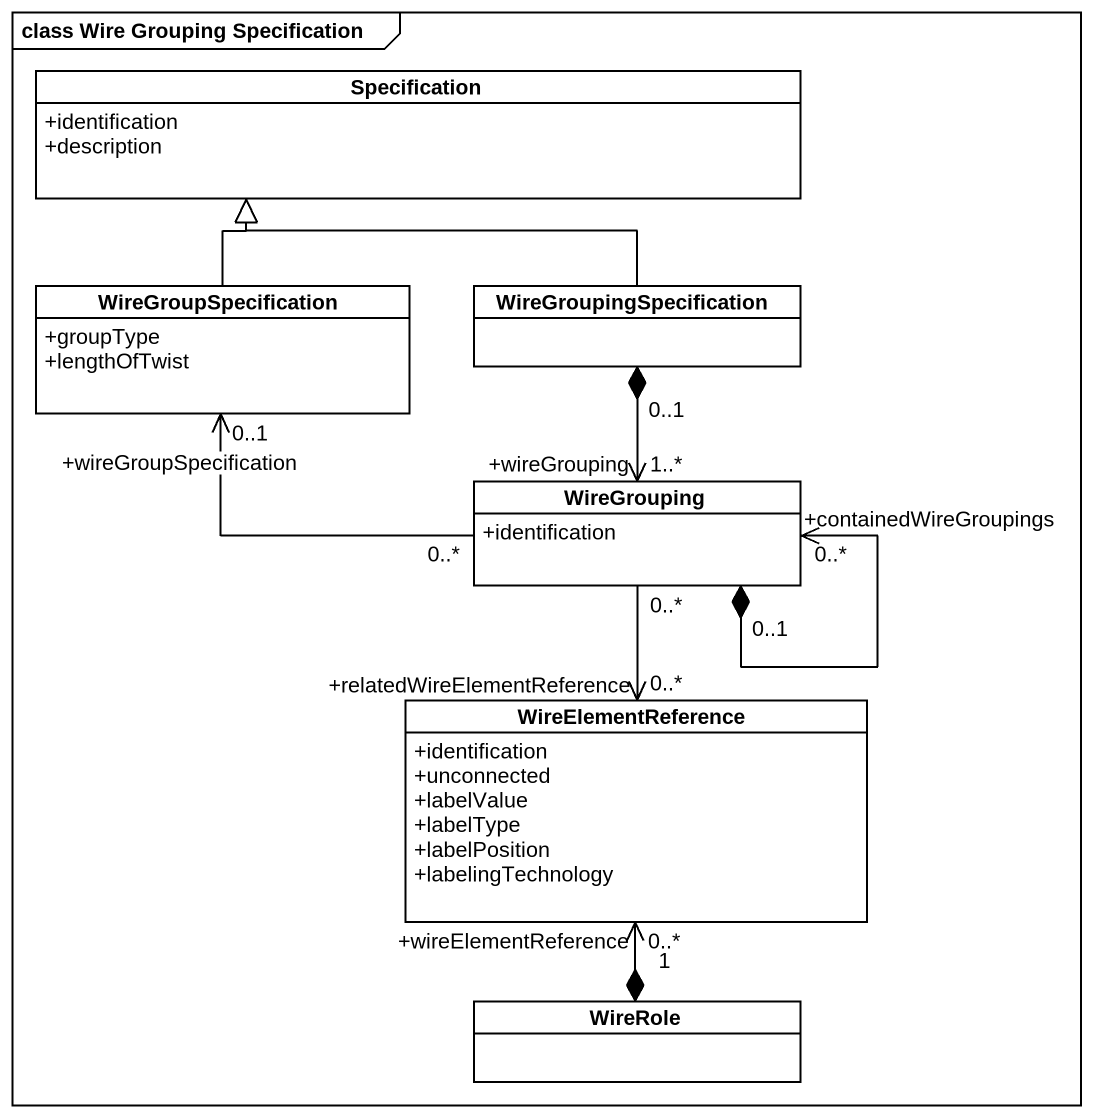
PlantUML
@startuml
mainframe class Wire Grouping Specification
hide circle
hide empty members
skinparam classAttributeIconSize 0
class Specification {
  +identification
  +description
}
class WireGroupSpecification {
  +groupType
  +lengthOfTwist
}
class WireGroupingSpecification
class WireGrouping {
  +identification
}
class WireElementReference {
  +identification
  +unconnected
  +labelValue
  +labelType
  +labelPosition
  +labelingTechnology
}
class WireRole
WireGroupSpecification -up-|> Specification
WireGroupingSpecification -up-|> Specification
WireGroupingSpecification "0..1" *--> "+wireGrouping\n1..*" WireGrouping
WireGrouping "0..*" -left-> "+wireGroupSpecification\n0..1" WireGroupSpecification
WireGrouping "0..1" *--> "0..*\n+containedWireGroupings" WireGrouping
WireGrouping "0..*" --> "+relatedWireElementReference\n0..*" WireElementReference
WireRole "1" *-up-> "+wireElementReference\n0..*" WireElementReference
@enduml
